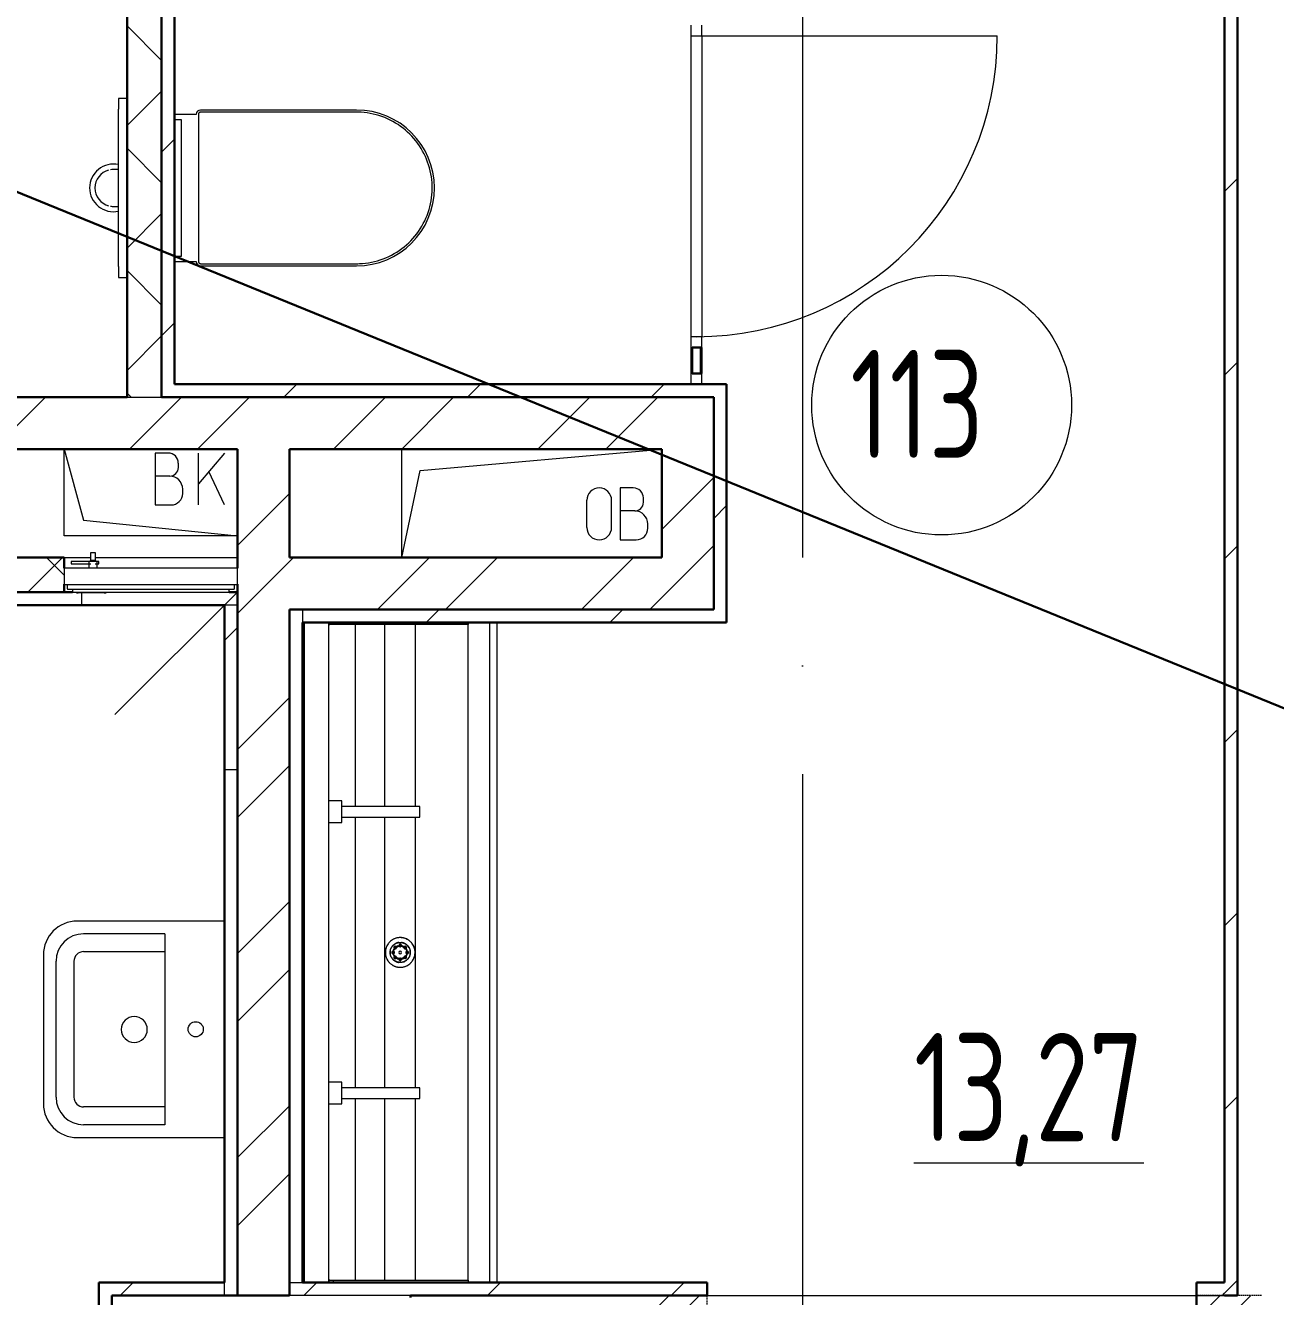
# Model space of a CAD drawing. Header units: millimetres. Extents: x -325553 to 627452, y -28539 to 738858.
# Drawn here: x -49253 to -46366, y 621359 to 624296 of the extents above; entities that cross this region are included whole.
import ezdxf

# ---------------------------------------------------------------- set-up
doc = ezdxf.new("R2010")
doc.units = ezdxf.units.MM
doc.linetypes.add('ADSK_Линия сетки', pattern=[25, 20, -2.5, 0, -2.5])
doc.linetypes.add('ADSK_Штриховая_ш2 п1_5', pattern=[4.5, 3, -1.5])
for name, color, linetype, lineweight in [('RC-Линии_связи-Адресные', 5, 'Continuous', 30), ('Витраж', 7, 'Continuous', 9), ('Двери', 252, 'Continuous', 9), ('Марки помещений', 252, 'Continuous', 20), ('Обобщенные модели', 252, 'Continuous', 18), ('Оборудование', 8, 'Continuous', 18), ('Оси', 252, 'Continuous', 9), ('Перекрытие', 252, 'Continuous', 18), ('Сантехника', 252, 'Continuous', 9), ('Стены внутренние', 7, 'Continuous', 18), ('Стены наружные', 7, 'Continuous', 18), ('Стены разрез', 7, 'Continuous', 30), ('Стены штриховка', 7, 'Continuous', 9)]:
    doc.layers.add(name, color=color, linetype=linetype, lineweight=lineweight)
doc.styles.add('GOST Common_3', font='', dxfattribs={"height": 3.5})
doc.styles.get('GOST Common_3').set_extended_font_data('GOST 2.304 type A')

# ---------------------------------------------------------------- blocks, each defined once
blk = doc.blocks.new('1 этаж')
at = {"layer": 'Двери', "lineweight": 18, "true_color": 0x636466}
h = blk.add_hatch(dxfattribs=at)
h.set_pattern_fill('FP_2', color=251, angle=180, style=0, pattern_type=2)
h.set_pattern_definition([(225, (-46185.8, -11543.73), (35.3553, -35.3553), [])])
h.paths.add_polyline_path([(-45595.8, -11738.7), (-45595.8, -11348.7), (-45745.8, -11348.7), (-45745.8, -11738.7)])
h.paths.add_polyline_path([(-47025.8, -11738.7), (-46875.8, -11738.7), (-46875.8, -11348.7), (-47025.8, -11348.7)])
at = {"color": 251, "lineweight": 18, "true_color": 0x636466}
for p, q in [((-48360.8, -9393.7), (-48316.2, -9557.9)), ((-48360.8, -9593.7), (-48360.8, -9393.7)), ((-47580.8, -9643.7), (-47580.8, -9393.7)), ((-47539, -9443.1), (-46980.8, -9393.7)), ((-48120.6, -9402.4), (-48150.6, -9402.4)), ((-48150.6, -9402.4), (-48150.6, -9522.4)), ((-48097.2, -9435.7), (-48097.2, -9425.7)), ((-47990.6, -9402.4), (-48050.6, -9473.9)), ((-48050.6, -9522.4), (-48050.6, -9402.4)), ((-48117.2, -9455.7), (-48150.6, -9455.7)), ((-47990.6, -9522.4), (-48026.5, -9445.3)), ((-47580.8, -9643.7), (-47539, -9443.1)), ((-47046.4, -9483), (-47076.4, -9483)), ((-47076.4, -9483), (-47076.4, -9603)), ((-48087.2, -9495.7), (-48087.2, -9485.7)), ((-47153.9, -9574.3), (-47153.9, -9511.7)), ((-47096.6, -9574.3), (-47096.6, -9511.7)), ((-47023.1, -9516.3), (-47023.1, -9506.3)), ((-48150.6, -9522.4), (-48113.9, -9522.4)), ((-47043.1, -9536.3), (-47076.4, -9536.3)), ((-48316.2, -9557.9), (-47960.8, -9593.7)), ((-47013.1, -9576.3), (-47013.1, -9566.3)), ((-47960.8, -9593.7), (-48360.8, -9593.7)), ((-47076.4, -9603), (-47039.7, -9603))]:
    blk.add_line(p, q, dxfattribs=at)
for centre, radius, start, end in [((-48120.6, -9425.7), 23.3, 0, 90), ((-48117.2, -9435.7), 20, 270, 0), ((-48117.2, -9485.7), 30, 0, 90), ((-47125.2, -9511.7), 28.7, 0, 180), ((-47046.4, -9506.3), 23.3, 0, 90), ((-48113.9, -9495.7), 26.7, 270, 0), ((-47043.1, -9516.3), 20, 270, 0), ((-47043.1, -9566.3), 30, 0, 90), ((-47125.2, -9574.3), 28.7, 180, 0), ((-47039.7, -9576.3), 26.7, 270, 0)]:
    blk.add_arc(centre, radius, start, end, dxfattribs=at)
at = {"layer": 'Витраж', "color": 251, "lineweight": 18, "true_color": 0x636466, "extrusion": (0, 0, -1)}
for p, q in [((-46913.3, -8413.7), (-46913.3, -8438.7)), ((-46888.3, -8438.7), (-46888.3, -8413.7)), ((-46913.3, -8438.7), (-46888.3, -8438.7)), ((-46888.3, -9133.7), (-46913.3, -9133.7)), ((-46913.3, -9133.7), (-46913.3, -9158.7)), ((-46913.3, -9158.7), (-46888.3, -9158.7)), ((-46888.3, -9158.7), (-46888.3, -9133.7))]:
    blk.add_line(p, q, dxfattribs=at)
at = {"layer": 'Витраж', "color": 251, "true_color": 0x636466}
for p, q in [((-46913.3, -8438.7), (-46913.3, -9133.7)), ((-46888.3, -8438.7), (-46888.3, -9133.7)), ((-46913.3, -9158.7), (-46913.3, -9218.7)), ((-46888.3, -9158.7), (-46888.3, -9218.7))]:
    blk.add_line(p, q, dxfattribs=at)
at = {"layer": 'Витраж', "color": 251, "lineweight": 18, "true_color": 0x636466}
for p, q in [((-46888.3, -9218.7), (-46913.3, -9218.7)), ((-46913.3, -9218.7), (-46913.3, -9243.7)), ((-46888.3, -9243.7), (-46888.3, -9218.7)), ((-46913.3, -9243.7), (-46888.3, -9243.7))]:
    blk.add_line(p, q, dxfattribs=at)
at = {"layer": 'Двери', "color": 251, "true_color": 0x636466}
blk.add_line((-46888.3, -8438.7), (-46205.8, -8438.7), dxfattribs=at)
at = {"layer": 'Двери', "color": 251, "linetype": 'ADSK_Штриховая_ш2 п1_5', "true_color": 0x636466}
for p, q in [((-46875.8, -11348.7), (-47025.8, -11348.7)), ((-46875.8, -11738.7), (-46875.8, -11348.7)), ((-45595.8, -11348.7), (-45745.8, -11348.7)), ((-45745.8, -11348.7), (-45745.8, -11738.7))]:
    blk.add_line(p, q, dxfattribs=at)
at = {"layer": 'Двери', "color": 251, "true_color": 0x636466}
blk.add_arc((-46900.8, -8438.7), 695, 270, 0, dxfattribs=at)
at = {"layer": 'Марки помещений', "color": 251, "true_color": 0x636466}
blk.add_circle((-46334.3, -9291.8), 300, dxfattribs=at)
at = {"layer": 'Обобщенные модели', "color": 251, "true_color": 0x636466}
for p, q in [((-47990.8, -10483.7), (-48330.8, -10483.7)), ((-48128.8, -10513.1), (-48316, -10513.1)), ((-48128.8, -10513.1), (-48128.8, -10954.3)), ((-48408.8, -10561.7), (-48408.8, -10733.8)), ((-48316, -10554.4), (-48128.8, -10554.4)), ((-48379.5, -10890.8), (-48379.5, -10576.7)), ((-48338.2, -10890.8), (-48338.2, -10576.7)), ((-48408.8, -10733.8), (-48408.8, -10905.8)), ((-48128.8, -10913), (-48316, -10913)), ((-48128.8, -10954.3), (-48316, -10954.3)), ((-48330.8, -10983.8), (-47990.8, -10983.8))]:
    blk.add_line(p, q, dxfattribs=at)
blk.add_circle((-48057.1, -10733.7), 17.5, dxfattribs=at)
for centre, radius, start, end in [((-48330.8, -10561.7), 78, 90, 180), ((-48316, -10576.7), 63.6, 90, 180), ((-48316, -10576.7), 22.3, 90, 180), ((-48199, -10734.1), 30, 90, 270), ((-48199, -10734.1), 30, 270, 90), ((-48316, -10890.8), 63.6, 180, 270), ((-48316, -10890.8), 22.3, 180, 270), ((-48330.8, -10905.8), 78, 180, 270)]:
    blk.add_arc(centre, radius, start, end, dxfattribs=at)
at = {"layer": 'Оборудование', "color": 251, "true_color": 0x636466}
for p, q in [((-48345, -9653.4), (-48345, -9658.4)), ((-48299.1, -9653.4), (-48345, -9653.4)), ((-48345, -9658.4), (-48299.1, -9658.4)), ((-48304, -9652.8), (-48304, -9668.7)), ((-48284.7, -9652.8), (-48304, -9652.8)), ((-48300.4, -9650.9), (-48302.4, -9652.8)), ((-48300.4, -9633.4), (-48300.4, -9650.9)), ((-48288.2, -9633.4), (-48300.4, -9633.4)), ((-48288.2, -9650.9), (-48300.4, -9650.9)), ((-48281.2, -9653.4), (-48289.5, -9653.4)), ((-48289.5, -9658.4), (-48281.2, -9658.4)), ((-48288.2, -9650.9), (-48288.2, -9633.4)), ((-48286.2, -9652.8), (-48288.2, -9650.9)), ((-48284.7, -9668.7), (-48284.7, -9652.8)), ((-48281.2, -9658.4), (-48281.2, -9653.4)), ((-48360.8, -9668.7), (-48360.8, -9705.1)), ((-47960.8, -9668.7), (-48360.8, -9668.7)), ((-47960.8, -9705.1), (-47960.8, -9668.7)), ((-48359.9, -9706), (-47961.7, -9706)), ((-48353.8, -9706), (-48353.8, -9715.8)), ((-48352.8, -9716.7), (-47968.8, -9716.7)), ((-48341.8, -9718.3), (-48341.8, -9723.7)), ((-47979.8, -9723.7), (-47979.8, -9718.3)), ((-47967.8, -9715.8), (-47967.8, -9706)), ((-48341.8, -9723.7), (-47979.8, -9723.7)), ((-48332.8, -9723.7), (-48332.8, -9725.7)), ((-48332.8, -9725.7), (-48328.8, -9725.7)), ((-48268.3, -9725.7), (-48328.8, -9725.7)), ((-48268.3, -9725.7), (-48264.3, -9725.7)), ((-48264.3, -9725.7), (-48264.3, -9723.7)), ((-47960.8, -9723.7), (-48243.6, -10006.6))]:
    blk.add_line(p, q, dxfattribs=at)
for points, knots in [([(-48360.8, -9705.1), (-48360.8, -9705.2), (-48360.8, -9705.4), (-48360.7, -9705.6), (-48360.6, -9705.7), (-48360.4, -9705.8), (-48360.3, -9705.9), (-48360.1, -9706), (-48360, -9706), (-48359.9, -9706)], [0, 0, 0, 0, 0.166667, 0.333333, 0.458333, 0.583333, 0.708333, 0.833333, 1, 1, 1, 1]), ([(-48353.8, -9715.8), (-48353.8, -9715.9), (-48353.8, -9716), (-48353.7, -9716.2), (-48353.6, -9716.4), (-48353.4, -9716.5), (-48353.3, -9716.6), (-48353.2, -9716.7), (-48353.1, -9716.7), (-48352.9, -9716.7), (-48352.8, -9716.7)], [0, 0, 0, 0, 0.166667, 0.333333, 0.458333, 0.583333, 0.666667, 0.75, 0.833333, 1, 1, 1, 1]), ([(-48343.3, -9716.7), (-48343.2, -9716.7), (-48343, -9716.8), (-48342.7, -9716.8), (-48342.6, -9716.9), (-48342.4, -9717), (-48342.2, -9717.2), (-48342.1, -9717.3), (-48342, -9717.5), (-48341.9, -9717.7), (-48341.8, -9717.9), (-48341.8, -9718.1), (-48341.8, -9718.3)], [0, 0, 0, 0, 0.166667, 0.25, 0.333333, 0.416667, 0.5, 0.583333, 0.666667, 0.75, 0.833333, 1, 1, 1, 1]), ([(-47979.8, -9718.3), (-47979.8, -9718.1), (-47979.8, -9717.9), (-47979.7, -9717.7), (-47979.6, -9717.5), (-47979.5, -9717.3), (-47979.4, -9717.2), (-47979.2, -9717), (-47979, -9716.9), (-47978.9, -9716.8), (-47978.6, -9716.8), (-47978.4, -9716.7), (-47978.3, -9716.7)], [-1, -1, -1, -1, -0.833333, -0.75, -0.666667, -0.583333, -0.5, -0.416667, -0.333333, -0.25, -0.166667, 0, 0, 0, 0]), ([(-47968.8, -9716.7), (-47968.7, -9716.7), (-47968.5, -9716.7), (-47968.4, -9716.7), (-47968.3, -9716.6), (-47968.2, -9716.5), (-47968, -9716.4), (-47967.9, -9716.2), (-47967.8, -9716), (-47967.8, -9715.9), (-47967.8, -9715.8)], [-1, -1, -1, -1, -0.833333, -0.75, -0.666667, -0.583333, -0.458333, -0.333333, -0.166667, 0, 0, 0, 0]), ([(-47961.7, -9706), (-47961.6, -9706), (-47961.5, -9706), (-47961.3, -9706), (-47961.2, -9705.9), (-47961, -9705.7), (-47960.9, -9705.6), (-47960.8, -9705.4), (-47960.8, -9705.2), (-47960.8, -9705.1)], [-1, -1, -1, -1, -0.833333, -0.75, -0.583333, -0.458333, -0.333333, -0.166667, 0, 0, 0, 0])]:
    blk.add_open_spline(points, degree=3, knots=knots, dxfattribs=at)
at = {"layer": 'Оси', "color": 251, "linetype": 'ADSK_Линия сетки', "ltscale": 100, "true_color": 0x636466}
blk.add_line((-46655.8, -2643.7), (-46655.8, -33769.9), dxfattribs=at)
at = {"layer": 'Перекрытие', "color": 251, "ltscale": 100, "true_color": 0x636466}
for p, q in [((-48360.8, -9593.7), (-48360.8, -9393.7)), ((-47580.8, -9643.7), (-47580.8, -9393.7)), ((-47960.8, -9593.7), (-48360.8, -9593.7))]:
    blk.add_line(p, q, dxfattribs=at)
at = {"layer": 'Сантехника', "color": 251, "lineweight": 9, "true_color": 0x636466}
for p, q in [((-48215.8, -8583.2), (-48235.8, -8583.2)), ((-48235.8, -8583.2), (-48235.8, -8608.2)), ((-48235.8, -8971.7), (-48235.8, -8608.2)), ((-48235.8, -8971.7), (-48235.8, -8996.7)), ((-48235.8, -8996.7), (-48215.8, -8996.7))]:
    blk.add_line(p, q, dxfattribs=at)
at = {"layer": 'Сантехника', "color": 251, "true_color": 0x636466}
for p, q in [((-48055.8, -8620), (-48105.8, -8620)), ((-48105.8, -8631.8), (-48090.8, -8631.8)), ((-48090.8, -8631.8), (-48090.8, -8948.2)), ((-48050.8, -8620), (-48050.8, -8960)), ((-47685.8, -8610), (-48045.8, -8610)), ((-47685.8, -8615), (-48045.8, -8615)), ((-48090.8, -8948.2), (-48105.8, -8948.2)), ((-48105.8, -8960), (-48055.8, -8960)), ((-48045.8, -8965), (-47685.8, -8965)), ((-48045.8, -8970), (-47685.8, -8970)), ((-47805.8, -11318.7), (-47805.8, -9793.7)), ((-47749.8, -9798.7), (-47749.8, -9793.7)), ((-47749.8, -9793.7), (-47749.8, -9798.7)), ((-47749.8, -11313.7), (-47749.8, -9798.7)), ((-47749.8, -9798.7), (-47747.4, -9798.7)), ((-47738.9, -9798.7), (-47747.4, -9798.7)), ((-47738.9, -9798.7), (-47738.9, -9793.7)), ((-47427.8, -9798.7), (-47738.9, -9798.7)), ((-47688.4, -10218.8), (-47688.4, -9798.7)), ((-47620.4, -10218.7), (-47620.4, -9798.7)), ((-47549.7, -10218.7), (-47549.7, -9798.7)), ((-47427.8, -9793.7), (-47427.8, -9798.7)), ((-47427.8, -11313.7), (-47427.8, -9798.7)), ((-47377.8, -11318.7), (-47377.8, -9793.7)), ((-47360.8, -11318.7), (-47360.8, -9793.7)), ((-47719.8, -10206.2), (-47749.8, -10206.2)), ((-47719.8, -10256.2), (-47719.8, -10206.2)), ((-47539.8, -10218.7), (-47719.8, -10218.7)), ((-47539.8, -10243.7), (-47539.8, -10218.7)), ((-47719.8, -10243.7), (-47539.8, -10243.7)), ((-47688.4, -10868.8), (-47688.4, -10243.7)), ((-47620.4, -10868.7), (-47620.4, -10243.7)), ((-47549.7, -10868.7), (-47549.7, -10243.7)), ((-47749.8, -10256.2), (-47719.8, -10256.2)), ((-47719.8, -10856.2), (-47749.8, -10856.2)), ((-47719.8, -10906.2), (-47719.8, -10856.2)), ((-47539.8, -10868.7), (-47719.8, -10868.7)), ((-47719.8, -10893.7), (-47539.8, -10893.7)), ((-47688.4, -11313.7), (-47688.4, -10893.7)), ((-47620.4, -11313.7), (-47620.4, -10893.7)), ((-47549.7, -11313.7), (-47549.7, -10893.7)), ((-47539.8, -10893.7), (-47539.8, -10868.7)), ((-47749.8, -10906.2), (-47719.8, -10906.2)), ((-47749.8, -11318.7), (-47749.8, -11313.7)), ((-47747.4, -11313.7), (-47749.8, -11313.7)), ((-47749.8, -11313.7), (-47749.8, -11318.7)), ((-47747.4, -11313.7), (-47738.9, -11313.7)), ((-47738.9, -11313.7), (-47427.8, -11313.7)), ((-47738.9, -11318.7), (-47738.9, -11313.7)), ((-47427.8, -11313.7), (-47427.8, -11318.7))]:
    blk.add_line(p, q, dxfattribs=at)
at = {"layer": 'Сантехника', "color": 251, "true_color": 0x636466, "flags": 128}
for points in [[(-48045.8, -8615), (-48046, -8615), (-48046.2, -8615), (-48046.4, -8615), (-48046.6, -8615), (-48046.8, -8615.1), (-48047, -8615.1), (-48047.2, -8615.2), (-48047.4, -8615.2), (-48047.6, -8615.3), (-48047.7, -8615.4), (-48047.9, -8615.5), (-48048.1, -8615.5), (-48048.3, -8615.6), (-48048.5, -8615.7), (-48048.6, -8615.9), (-48048.8, -8616), (-48048.9, -8616.1), (-48049.1, -8616.2), (-48049.2, -8616.4), (-48049.4, -8616.5), (-48049.5, -8616.6), (-48049.7, -8616.8), (-48049.8, -8617), (-48049.9, -8617.1), (-48050, -8617.3), (-48050.1, -8617.4), (-48050.2, -8617.6), (-48050.3, -8617.8), (-48050.4, -8618), (-48050.5, -8618.2), (-48050.5, -8618.4), (-48050.6, -8618.5), (-48050.6, -8618.7), (-48050.7, -8618.9), (-48050.7, -8619.1), (-48050.8, -8619.3), (-48050.8, -8619.5), (-48050.8, -8619.7), (-48050.8, -8619.9), (-48050.8, -8620)], [(-47685.8, -8965), (-47678.8, -8964.8), (-47671.8, -8964.4), (-47664.9, -8963.7), (-47657.9, -8962.7), (-47651, -8961.5), (-47644.2, -8960), (-47637.4, -8958.2), (-47630.8, -8956.1), (-47624.2, -8953.8), (-47617.7, -8951.2), (-47611.3, -8948.3), (-47605, -8945.2), (-47598.8, -8941.8), (-47592.8, -8938.3), (-47587, -8934.4), (-47581.3, -8930.3), (-47575.8, -8926.1), (-47570.4, -8921.5), (-47565.2, -8916.8), (-47560.3, -8911.9), (-47555.5, -8906.8), (-47550.9, -8901.5), (-47546.6, -8896), (-47542.4, -8890.3), (-47538.5, -8884.5), (-47534.9, -8878.6), (-47531.5, -8872.5), (-47528.3, -8866.2), (-47525.4, -8859.9), (-47522.7, -8853.4), (-47520.3, -8846.8), (-47518.1, -8840.2), (-47516.3, -8833.4), (-47514.7, -8826.6), (-47513.3, -8819.7), (-47512.3, -8812.8), (-47511.5, -8805.8), (-47511, -8798.9), (-47510.8, -8791.9), (-47510.9, -8784.9), (-47511.2, -8777.9), (-47511.8, -8770.9), (-47512.7, -8764), (-47513.9, -8757.1), (-47515.4, -8750.2), (-47517.1, -8743.4), (-47519.1, -8736.7), (-47521.4, -8730.1), (-47523.9, -8723.6), (-47526.7, -8717.2), (-47529.7, -8710.9), (-47533, -8704.7), (-47536.5, -8698.6), (-47540.3, -8692.7), (-47544.3, -8687), (-47548.5, -8681.4), (-47553, -8676), (-47557.7, -8670.8), (-47562.5, -8665.8), (-47567.6, -8660.9), (-47572.9, -8656.3), (-47578.3, -8651.9), (-47583.9, -8647.7), (-47589.7, -8643.8), (-47595.6, -8640), (-47601.7, -8636.5), (-47607.9, -8633.3), (-47614.2, -8630.3), (-47620.6, -8627.6), (-47627.2, -8625.1), (-47633.8, -8622.9), (-47640.5, -8620.9), (-47647.3, -8619.3), (-47654.2, -8617.9), (-47661.1, -8616.7), (-47668.1, -8615.9), (-47675, -8615.3), (-47682, -8615), (-47685.8, -8615)], [(-48050.8, -8960), (-48050.8, -8960.2), (-48050.8, -8960.4), (-48050.8, -8960.6), (-48050.7, -8960.8), (-48050.7, -8961), (-48050.7, -8961.2), (-48050.6, -8961.4), (-48050.5, -8961.6), (-48050.5, -8961.7), (-48050.4, -8961.9), (-48050.3, -8962.1), (-48050.2, -8962.3), (-48050.1, -8962.5), (-48050, -8962.6), (-48049.9, -8962.8), (-48049.8, -8963), (-48049.7, -8963.1), (-48049.6, -8963.3), (-48049.4, -8963.4), (-48049.3, -8963.6), (-48049.1, -8963.7), (-48049, -8963.8), (-48048.8, -8964), (-48048.7, -8964.1), (-48048.5, -8964.2), (-48048.3, -8964.3), (-48048.2, -8964.4), (-48048, -8964.5), (-48047.8, -8964.6), (-48047.6, -8964.6), (-48047.4, -8964.7), (-48047.2, -8964.8), (-48047, -8964.8), (-48046.8, -8964.9), (-48046.7, -8964.9), (-48046.5, -8964.9), (-48046.3, -8965), (-48046.1, -8965), (-48045.9, -8965), (-48045.8, -8965)], [(-47550.5, -10556.2), (-47550.5, -10554.9), (-47550.6, -10553.5), (-47550.7, -10552.1), (-47550.9, -10550.8), (-47551.2, -10549.4), (-47551.5, -10548.1), (-47551.8, -10546.8), (-47552.2, -10545.4), (-47552.7, -10544.1), (-47553.2, -10542.9), (-47553.8, -10541.6), (-47554.4, -10540.4), (-47555, -10539.2), (-47555.7, -10538), (-47556.5, -10536.9), (-47557.3, -10535.7), (-47558.1, -10534.7), (-47559, -10533.6), (-47559.9, -10532.6), (-47560.9, -10531.6), (-47561.9, -10530.7), (-47562.9, -10529.8), (-47564, -10528.9), (-47565.1, -10528.1), (-47566.3, -10527.4), (-47567.4, -10526.7), (-47568.6, -10526), (-47569.9, -10525.4), (-47571.1, -10524.8), (-47572.4, -10524.3), (-47573.7, -10523.8), (-47575, -10523.4), (-47576.3, -10523), (-47577.6, -10522.7), (-47579, -10522.4), (-47580.3, -10522.2), (-47581.7, -10522.1), (-47583.1, -10522), (-47584.4, -10521.9), (-47585.8, -10521.9), (-47587.2, -10522), (-47588.5, -10522.1), (-47589.9, -10522.3), (-47591.3, -10522.5), (-47592.6, -10522.8), (-47593.9, -10523.2), (-47595.2, -10523.6), (-47596.5, -10524), (-47597.8, -10524.5), (-47599.1, -10525), (-47600.3, -10525.6), (-47601.5, -10526.3), (-47602.7, -10527), (-47603.9, -10527.7), (-47605, -10528.5), (-47606.1, -10529.3), (-47607.1, -10530.2), (-47608.2, -10531.1), (-47609.1, -10532.1), (-47610.1, -10533.1), (-47611, -10534.1), (-47611.9, -10535.2), (-47612.7, -10536.3), (-47613.5, -10537.4), (-47614.2, -10538.5), (-47614.9, -10539.7), (-47615.5, -10541), (-47616.1, -10542.2), (-47616.6, -10543.5), (-47617.1, -10544.7), (-47617.6, -10546), (-47617.9, -10547.4), (-47618.3, -10548.7), (-47618.5, -10550), (-47618.8, -10551.4), (-47618.9, -10552.8), (-47619, -10554.1), (-47619.1, -10555.5), (-47619.1, -10556.2)], [(-47608.1, -10556.2), (-47608.1, -10555.3), (-47608, -10554.4), (-47607.9, -10553.4), (-47607.8, -10552.5), (-47607.6, -10551.6), (-47607.4, -10550.7), (-47607.2, -10549.8), (-47606.9, -10548.9), (-47606.6, -10548), (-47606.3, -10547.2), (-47605.9, -10546.3), (-47605.5, -10545.5), (-47605, -10544.7), (-47604.5, -10543.9), (-47604, -10543.1), (-47603.5, -10542.3), (-47602.9, -10541.6), (-47602.3, -10540.9), (-47601.7, -10540.2), (-47601, -10539.5), (-47600.4, -10538.9), (-47599.6, -10538.3), (-47598.9, -10537.7), (-47598.2, -10537.1), (-47597.4, -10536.6), (-47596.6, -10536.1), (-47595.8, -10535.7), (-47595, -10535.3), (-47594.1, -10534.9), (-47593.2, -10534.5), (-47592.4, -10534.2), (-47591.5, -10533.9), (-47590.6, -10533.7), (-47589.7, -10533.4), (-47588.8, -10533.3), (-47587.8, -10533.1), (-47586.9, -10533), (-47586, -10533), (-47585.1, -10532.9), (-47584.1, -10532.9), (-47583.2, -10533), (-47582.3, -10533.1), (-47581.3, -10533.2), (-47580.4, -10533.3), (-47579.5, -10533.5), (-47578.6, -10533.8), (-47577.7, -10534), (-47576.8, -10534.3), (-47576, -10534.7), (-47575.1, -10535), (-47574.3, -10535.4), (-47573.4, -10535.9), (-47572.6, -10536.4), (-47571.9, -10536.9), (-47571.1, -10537.4), (-47570.3, -10538), (-47569.6, -10538.5), (-47568.9, -10539.2), (-47568.3, -10539.8), (-47567.6, -10540.5), (-47567, -10541.2), (-47566.4, -10541.9), (-47565.9, -10542.7), (-47565.3, -10543.4), (-47564.8, -10544.2), (-47564.4, -10545), (-47563.9, -10545.9), (-47563.5, -10546.7), (-47563.2, -10547.6), (-47562.8, -10548.4), (-47562.6, -10549.3), (-47562.3, -10550.2), (-47562.1, -10551.1), (-47561.9, -10552), (-47561.7, -10552.9), (-47561.6, -10553.9), (-47561.5, -10554.8), (-47561.5, -10555.7), (-47561.5, -10556.2)], [(-47605.2, -10545.6), (-47604.8, -10544.8), (-47604.3, -10544), (-47603.8, -10543.2), (-47603.3, -10542.5), (-47602.7, -10541.7), (-47602.1, -10541), (-47601.5, -10540.4), (-47600.9, -10539.7), (-47600.2, -10539.1), (-47599.5, -10538.5), (-47598.8, -10537.9)], [(-47601.3, -10539.8), (-47602, -10540.5), (-47602.6, -10541.2), (-47603.2, -10541.9), (-47603.7, -10542.7), (-47604.3, -10543.4), (-47604.8, -10544.2), (-47605.2, -10545)], [(-47601, -10556.2), (-47601, -10555.6), (-47600.9, -10554.9), (-47600.9, -10554.3), (-47600.8, -10553.7), (-47600.7, -10553), (-47600.5, -10552.4), (-47600.4, -10551.8), (-47600.2, -10551.1), (-47600, -10550.5), (-47599.7, -10549.9), (-47599.5, -10549.3), (-47599.2, -10548.8), (-47598.9, -10548.2), (-47598.5, -10547.6), (-47598.2, -10547.1), (-47597.8, -10546.6), (-47597.4, -10546), (-47597, -10545.5), (-47596.5, -10545.1), (-47596.1, -10544.6), (-47595.6, -10544.2), (-47595.1, -10543.7), (-47594.6, -10543.3), (-47594.1, -10543), (-47593.6, -10542.6)], [(-47598, -10537.4), (-47597.2, -10536.8), (-47596.5, -10536.4), (-47595.7, -10535.9), (-47594.8, -10535.5), (-47594, -10535.1), (-47593.1, -10534.8), (-47592.3, -10534.4), (-47591.4, -10534.2), (-47590.5, -10533.9), (-47589.6, -10533.7), (-47588.7, -10533.5), (-47587.8, -10533.4), (-47586.9, -10533.3), (-47586, -10533.2), (-47585.1, -10533.2), (-47584.1, -10533.2), (-47583.2, -10533.2), (-47582.3, -10533.3), (-47581.4, -10533.4), (-47580.5, -10533.6), (-47579.6, -10533.8), (-47578.7, -10534), (-47577.8, -10534.3), (-47576.9, -10534.6), (-47576.1, -10534.9), (-47575.2, -10535.3), (-47574.4, -10535.7), (-47573.6, -10536.1), (-47572.8, -10536.6), (-47572, -10537.1), (-47571.2, -10537.6), (-47570.5, -10538.2), (-47569.8, -10538.7), (-47569.1, -10539.4), (-47568.4, -10540), (-47567.8, -10540.7), (-47567.2, -10541.4), (-47566.6, -10542.1), (-47566.1, -10542.8), (-47565.6, -10543.6), (-47565.1, -10544.4), (-47564.6, -10545.2)], [(-47588.3, -10533.2), (-47589.2, -10533.3), (-47590.1, -10533.5), (-47591, -10533.8), (-47591.9, -10534), (-47592.8, -10534.3), (-47593.6, -10534.7), (-47594.5, -10535), (-47595.3, -10535.4)], [(-47588.2, -10540.4), (-47587.6, -10540.3), (-47586.9, -10540.2), (-47586.3, -10540.1), (-47585.6, -10540.1), (-47585, -10540), (-47584.3, -10540), (-47583.7, -10540.1), (-47583, -10540.1), (-47582.4, -10540.2), (-47581.8, -10540.3)], [(-47573.8, -10535.7), (-47574.7, -10535.3), (-47575.5, -10534.9), (-47576.4, -10534.5), (-47577.2, -10534.2), (-47578.1, -10533.9), (-47579, -10533.7), (-47579.9, -10533.4), (-47580.8, -10533.3), (-47581.8, -10533.1)], [(-47564.6, -10544.7), (-47565.1, -10543.9), (-47565.6, -10543.1), (-47566.1, -10542.3), (-47566.7, -10541.6), (-47567.3, -10540.9), (-47567.9, -10540.2), (-47568.6, -10539.5)], [(-47619.1, -10556.2), (-47619.1, -10557.6), (-47619, -10559), (-47618.9, -10560.3), (-47618.7, -10561.7), (-47618.4, -10563), (-47618.1, -10564.4), (-47617.8, -10565.7), (-47617.4, -10567), (-47616.9, -10568.3), (-47616.4, -10569.6), (-47615.8, -10570.8), (-47615.2, -10572.1), (-47614.6, -10573.3), (-47613.9, -10574.5), (-47613.1, -10575.6), (-47612.3, -10576.7), (-47611.5, -10577.8), (-47610.6, -10578.8), (-47609.7, -10579.9), (-47608.7, -10580.8), (-47607.7, -10581.8), (-47606.7, -10582.7), (-47605.6, -10583.5), (-47604.5, -10584.3), (-47603.3, -10585.1), (-47602.2, -10585.8), (-47601, -10586.5), (-47599.7, -10587.1), (-47598.5, -10587.7), (-47597.2, -10588.2), (-47595.9, -10588.7), (-47594.6, -10589.1), (-47593.3, -10589.5), (-47592, -10589.8), (-47590.6, -10590), (-47589.3, -10590.2), (-47587.9, -10590.4), (-47586.5, -10590.5), (-47585.2, -10590.5), (-47583.8, -10590.5), (-47582.4, -10590.4), (-47581.1, -10590.3), (-47579.7, -10590.1), (-47578.4, -10589.9), (-47577, -10589.6), (-47575.7, -10589.3), (-47574.4, -10588.9), (-47573.1, -10588.5), (-47571.8, -10588), (-47570.5, -10587.4), (-47569.3, -10586.8), (-47568.1, -10586.2), (-47566.9, -10585.5), (-47565.7, -10584.7), (-47564.6, -10584), (-47563.5, -10583.1), (-47562.5, -10582.3), (-47561.4, -10581.3), (-47560.5, -10580.4), (-47559.5, -10579.4), (-47558.6, -10578.4), (-47557.7, -10577.3), (-47556.9, -10576.2), (-47556.1, -10575.1), (-47555.4, -10573.9), (-47554.7, -10572.7), (-47554.1, -10571.5), (-47553.5, -10570.3), (-47553, -10569), (-47552.5, -10567.7), (-47552, -10566.4), (-47551.7, -10565.1), (-47551.3, -10563.8), (-47551.1, -10562.4), (-47550.8, -10561.1), (-47550.7, -10559.7), (-47550.6, -10558.3), (-47550.5, -10557), (-47550.5, -10556.2)], [(-47607.7, -10552), (-47607.9, -10552.9), (-47608, -10553.9), (-47608.1, -10554.8), (-47608.1, -10555.7), (-47608.1, -10556.2)], [(-47608.1, -10556.2), (-47608.1, -10557.2), (-47608, -10558.1), (-47607.9, -10559), (-47607.8, -10559.9)], [(-47561.5, -10556.2), (-47561.5, -10557.2), (-47561.6, -10558.1), (-47561.7, -10559), (-47561.8, -10559.9), (-47562, -10560.9), (-47562.2, -10561.8), (-47562.4, -10562.7), (-47562.7, -10563.6), (-47563, -10564.4), (-47563.3, -10565.3), (-47563.7, -10566.2), (-47564.1, -10567), (-47564.6, -10567.8), (-47565.1, -10568.6), (-47565.6, -10569.4), (-47566.1, -10570.1), (-47566.7, -10570.9), (-47567.3, -10571.6), (-47567.9, -10572.3), (-47568.6, -10572.9), (-47569.2, -10573.6), (-47570, -10574.2), (-47570.7, -10574.8), (-47571.4, -10575.3), (-47572.2, -10575.8), (-47573, -10576.3), (-47573.8, -10576.8), (-47574.7, -10577.2), (-47575.5, -10577.6), (-47576.4, -10577.9), (-47577.2, -10578.3), (-47578.1, -10578.6), (-47579, -10578.8), (-47579.9, -10579), (-47580.8, -10579.2), (-47581.8, -10579.3), (-47582.7, -10579.4), (-47583.6, -10579.5), (-47584.5, -10579.5), (-47585.5, -10579.5), (-47586.4, -10579.5), (-47587.3, -10579.4), (-47588.3, -10579.3), (-47589.2, -10579.1), (-47590.1, -10578.9), (-47591, -10578.7), (-47591.9, -10578.4), (-47592.8, -10578.1), (-47593.6, -10577.8), (-47594.5, -10577.4), (-47595.3, -10577), (-47596.2, -10576.6), (-47597, -10576.1), (-47597.7, -10575.6), (-47598.5, -10575.1), (-47599.3, -10574.5), (-47600, -10573.9), (-47600.7, -10573.3), (-47601.3, -10572.6), (-47602, -10572), (-47602.6, -10571.3), (-47603.2, -10570.5), (-47603.7, -10569.8), (-47604.3, -10569), (-47604.8, -10568.2), (-47605.2, -10567.4), (-47605.7, -10566.6), (-47606.1, -10565.8), (-47606.4, -10564.9), (-47606.8, -10564), (-47607, -10563.2), (-47607.3, -10562.3), (-47607.5, -10561.4), (-47607.7, -10560.4), (-47607.9, -10559.5), (-47608, -10558.6), (-47608.1, -10557.7), (-47608.1, -10556.7), (-47608.1, -10556.2)], [(-47607.8, -10556.2), (-47607.8, -10555.3), (-47607.8, -10554.4), (-47607.7, -10553.5), (-47607.5, -10552.6), (-47607.4, -10551.7), (-47607.2, -10550.8)], [(-47607.3, -10561.3), (-47607.5, -10560.4), (-47607.6, -10559.5), (-47607.7, -10558.6), (-47607.8, -10557.6), (-47607.8, -10556.7), (-47607.8, -10556.2)], [(-47580.9, -10578.9), (-47581.8, -10579.1), (-47582.7, -10579.2), (-47583.6, -10579.2), (-47584.6, -10579.3), (-47585.5, -10579.3), (-47586.4, -10579.2), (-47587.3, -10579.1), (-47588.2, -10579), (-47589.1, -10578.9), (-47590, -10578.7), (-47590.9, -10578.4), (-47591.8, -10578.2), (-47592.7, -10577.9), (-47593.5, -10577.5), (-47594.4, -10577.2), (-47595.2, -10576.8), (-47596, -10576.3), (-47596.8, -10575.9), (-47597.6, -10575.4), (-47598.4, -10574.9), (-47599.1, -10574.3), (-47599.8, -10573.7), (-47600.5, -10573.1), (-47601.2, -10572.5), (-47601.8, -10571.8), (-47602.4, -10571.1), (-47603, -10570.4), (-47603.5, -10569.6), (-47604.1, -10568.9), (-47604.5, -10568.1), (-47605, -10567.3)], [(-47605, -10567.8), (-47604.5, -10568.6), (-47604, -10569.4), (-47603.5, -10570.1), (-47602.9, -10570.9), (-47602.3, -10571.6), (-47601.7, -10572.3), (-47601, -10572.9)], [(-47593.8, -10569.7), (-47594.3, -10569.3), (-47594.9, -10568.9), (-47595.4, -10568.5), (-47595.8, -10568.1), (-47596.3, -10567.6), (-47596.7, -10567.2), (-47597.2, -10566.7), (-47597.6, -10566.2), (-47598, -10565.7), (-47598.3, -10565.1), (-47598.7, -10564.6), (-47599, -10564), (-47599.3, -10563.4), (-47599.6, -10562.9), (-47599.8, -10562.3), (-47600.1, -10561.7), (-47600.3, -10561), (-47600.5, -10560.4), (-47600.6, -10559.8), (-47600.7, -10559.2), (-47600.8, -10558.5), (-47600.9, -10557.9), (-47601, -10557.2), (-47601, -10556.6), (-47601, -10556.2)], [(-47581.4, -10572.1), (-47582, -10572.2), (-47582.7, -10572.3), (-47583.3, -10572.4), (-47584, -10572.4), (-47584.6, -10572.4), (-47585.3, -10572.4), (-47585.9, -10572.4), (-47586.6, -10572.3), (-47587.2, -10572.3), (-47587.8, -10572.1)], [(-47568.6, -10556.2), (-47568.6, -10556.9), (-47568.7, -10557.5), (-47568.7, -10558.2), (-47568.8, -10558.8), (-47568.9, -10559.4), (-47569.1, -10560.1), (-47569.2, -10560.7), (-47569.4, -10561.3), (-47569.6, -10561.9), (-47569.9, -10562.5), (-47570.1, -10563.1), (-47570.4, -10563.7), (-47570.7, -10564.3), (-47571.1, -10564.8), (-47571.4, -10565.4), (-47571.8, -10565.9), (-47572.2, -10566.4), (-47572.6, -10566.9), (-47573.1, -10567.4), (-47573.5, -10567.9), (-47574, -10568.3), (-47574.5, -10568.7), (-47575, -10569.1), (-47575.5, -10569.5), (-47576, -10569.9)], [(-47575.8, -10542.8), (-47575.3, -10543.1), (-47574.8, -10543.5), (-47574.3, -10543.9), (-47573.8, -10544.4), (-47573.3, -10544.8), (-47572.9, -10545.3), (-47572.4, -10545.8), (-47572, -10546.3), (-47571.6, -10546.8), (-47571.3, -10547.3), (-47570.9, -10547.9), (-47570.6, -10548.4), (-47570.3, -10549), (-47570, -10549.6), (-47569.8, -10550.2), (-47569.5, -10550.8), (-47569.3, -10551.4), (-47569.2, -10552), (-47569, -10552.7), (-47568.9, -10553.3), (-47568.8, -10553.9), (-47568.7, -10554.6), (-47568.6, -10555.2), (-47568.6, -10555.9), (-47568.6, -10556.2)], [(-47564.4, -10566.9), (-47564.8, -10567.7), (-47565.3, -10568.5), (-47565.8, -10569.2), (-47566.3, -10570), (-47566.9, -10570.7), (-47567.5, -10571.4), (-47568.1, -10572.1), (-47568.8, -10572.8), (-47569.4, -10573.4), (-47570.1, -10574), (-47570.8, -10574.6)], [(-47568.3, -10572.6), (-47567.6, -10572), (-47567, -10571.3), (-47566.4, -10570.5), (-47565.9, -10569.8), (-47565.3, -10569), (-47564.8, -10568.2), (-47564.4, -10567.4)], [(-47561.8, -10556.2), (-47561.8, -10557.2), (-47561.8, -10558.1), (-47561.9, -10559), (-47562.1, -10559.9), (-47562.2, -10560.8), (-47562.4, -10561.7)], [(-47562.3, -10551.2), (-47562.1, -10552.1), (-47562, -10553), (-47561.9, -10553.9), (-47561.8, -10554.8), (-47561.8, -10555.7), (-47561.8, -10556.2)], [(-47561.9, -10560.4), (-47561.7, -10559.5), (-47561.6, -10558.6), (-47561.5, -10557.7), (-47561.5, -10556.7), (-47561.5, -10556.2)], [(-47561.5, -10556.2), (-47561.5, -10555.3), (-47561.6, -10554.4), (-47561.7, -10553.4), (-47561.8, -10552.5)], [(-47595.2, -10577.1), (-47595, -10577.2), (-47594.1, -10577.6), (-47593.2, -10577.9), (-47592.4, -10578.3), (-47591.5, -10578.6), (-47590.6, -10578.8), (-47589.7, -10579), (-47588.8, -10579.2), (-47587.8, -10579.3)], [(-47571.6, -10575.1), (-47572.4, -10575.6), (-47573.1, -10576.1), (-47573.9, -10576.5), (-47574.8, -10577), (-47575.6, -10577.4), (-47576.5, -10577.7), (-47577.3, -10578)], [(-47576.8, -10578.1), (-47576, -10577.8), (-47575.1, -10577.4), (-47574.3, -10577)]]:
    blk.add_lwpolyline(points, dxfattribs=at)
at = {"layer": 'Сантехника', "color": 251, "lineweight": 9, "true_color": 0x636466, "flags": 128}
for points in [[(-48236.9, -8747.3), (-48238.1, -8747.3), (-48239.1, -8747.3), (-48240.1, -8747.3), (-48241.1, -8747.3), (-48241.9, -8747.3), (-48242.8, -8747.3), (-48243.5, -8747.3), (-48244.2, -8747.3), (-48244.8, -8747.3), (-48245.4, -8747.3), (-48245.8, -8747.3), (-48246.3, -8747.3), (-48246.6, -8747.3), (-48246.9, -8747.3), (-48247.1, -8747.3), (-48247.2, -8747.3), (-48247.2, -8747.3), (-48247.2, -8747.3)], [(-48247.2, -8832.7), (-48247.2, -8832.7), (-48247.1, -8832.7), (-48246.9, -8832.7), (-48246.7, -8832.7), (-48246.4, -8832.7), (-48246, -8832.7), (-48245.5, -8832.7), (-48245, -8832.7), (-48244.4, -8832.7), (-48243.7, -8832.7), (-48243, -8832.7), (-48242.2, -8832.7), (-48241.3, -8832.7), (-48240.4, -8832.7), (-48239.4, -8832.7), (-48238.3, -8832.7), (-48237.2, -8832.7), (-48236.1, -8832.7)]]:
    blk.add_lwpolyline(points, dxfattribs=at)
at = {"layer": 'Сантехника', "color": 251, "true_color": 0x636466}
for centre, radius, start, end in [((-48045.8, -8620), 10, 90, 180), ((-48045.8, -8620), 5, 150, 180), ((-48045.8, -8620), 5, 150, 180), ((-48045.8, -8620), 5, 150, 180), ((-48045.8, -8620), 5, 90, 120), ((-48045.8, -8620), 5, 90, 120), ((-48045.8, -8620), 5, 105, 120), ((-47685.8, -8790), 180, 270, 90), ((-47685.8, -8790), 175, 89.0922, 90), ((-47685.8, -8790), 175, 89.0922, 90), ((-48045.8, -8960), 10, 180, 270), ((-48045.8, -8960), 5, 180, 210), ((-48045.8, -8960), 5, 180, 210), ((-48045.8, -8960), 5, 180, 210), ((-48045.8, -8960), 5, 240, 270), ((-48045.8, -8960), 5, 240, 270), ((-48045.8, -8960), 5, 240, 255), ((-47685.8, -8790), 175, 270, 270.9078), ((-47685.8, -8790), 175, 270, 270.9078), ((-47584.8, -10556.2), 34.3, 145.0376, 161.2102), ((-47584.8, -10556.2), 34.3, 133.5244, 136.5478), ((-47584.8, -10556.2), 34.3, 112.2071, 130.7179), ((-47584.8, -10556.2), 23, 144, 154.1058), ((-47584.8, -10556.2), 15.9, 0, 180), ((-47596.3, -10544.8), 3, 45, 225), ((-47596.3, -10544.8), 3, 135, 195), ((-47596.3, -10544.8), 3, 225, 45), ((-47596.3, -10544.8), 3, 90, 120), ((-47584.8, -10556.2), 16.2, 110.5449, 130.4644), ((-47584.8, -10556.2), 13.9, 45, 135), ((-47584.8, -10556.2), 13.9, 45, 135), ((-47596.3, -10544.8), 3, 330, 45), ((-47584.8, -10556.2), 14.1, 102.5449, 112.5), ((-47584.8, -10556.2), 16.2, 45, 101.028), ((-47584.8, -10540), 3, 75.0441, 180), ((-47584.8, -10540), 3, 75.0441, 180), ((-47584.8, -10540), 3, 180, 255), ((-47584.8, -10540), 3, 180, 284.9559), ((-47584.8, -10556.2), 14.1, 91.2949, 101.25), ((-47584.8, -10556.2), 34.3, 81.2405, 94.5295), ((-47584.8, -10556.2), 14.1, 86.8193, 100.001), ((-47584.8, -10556.2), 18.1, 83.5568, 96.4432), ((-47584.8, -10556.2), 14.1, 80.0449, 90), ((-47584.8, -10540), 3, 0, 75), ((-47584.8, -10540), 3, 0, 75), ((-47584.8, -10540), 3, 285, 0), ((-47584.8, -10540), 3, 285, 0), ((-47584.8, -10556.2), 14.1, 68.7949, 78.75), ((-47584.8, -10556.2), 34.3, 75.5624, 79.0767), ((-47573.3, -10544.8), 3, 135, 210), ((-47573.3, -10544.8), 3, 135, 315), ((-47573.3, -10544.8), 3, 315, 135), ((-47584.8, -10556.2), 34.3, 56.7153, 72.8932), ((-47573.3, -10544.8), 3, 60, 90), ((-47573.3, -10544.8), 3, 345, 45), ((-47584.8, -10556.2), 23, 25.3123, 36), ((-47584.8, -10556.2), 34.3, 45.5559, 46.7381), ((-47584.8, -10556.2), 34.3, 20.4173, 38.2302), ((-47584.8, -10556.2), 34.3, 170.6068, 180), ((-47584.8, -10556.2), 34.3, 180, 184.4583), ((-47584.8, -10556.2), 34.3, 186.4389, 189.3932), ((-47584.8, -10556.2), 34.3, 164.3157, 167.198), ((-47584.8, -10556.2), 34.3, 200.4173, 218.2302), ((-47584.8, -10556.2), 23, 205.3123, 216), ((-47601, -10556.2), 3, 90, 180), ((-47601, -10556.2), 3, 150, 180), ((-47601, -10556.2), 3, 180, 210), ((-47601, -10556.2), 3, 180, 270), ((-47601, -10556.2), 3, 90, 105), ((-47601, -10556.2), 3, 255, 270), ((-47584.8, -10556.2), 16.2, 158.4339, 180), ((-47601, -10556.2), 3, 30, 90), ((-47601, -10556.2), 3, 0, 90), ((-47601, -10556.2), 3, 270, 0), ((-47601, -10556.2), 3, 270, 330), ((-47584.8, -10556.2), 15.9, 180, 0), ((-47584.8, -10556.2), 16.2, 135, 155.2568), ((-47596.3, -10567.7), 3, 135, 315), ((-47596.3, -10567.7), 3, 165, 225), ((-47584.8, -10556.2), 18.1, 136.4294, 141.4432), ((-47596.3, -10544.8), 3, 210, 225), ((-47584.8, -10556.2), 14.1, 173.2684, 180), ((-47584.8, -10556.2), 14.1, 180, 186.7316), ((-47596.3, -10567.7), 3, 135, 150), ((-47596.3, -10544.8), 3, 225, 285), ((-47596.3, -10567.7), 3, 75, 135), ((-47596.3, -10567.7), 3, 315, 135), ((-47596.3, -10567.7), 3, 240, 270), ((-47584.8, -10556.2), 16.2, 219.3943, 225), ((-47584.8, -10556.2), 14.1, 219.9619, 225), ((-47584.8, -10556.2), 14.1, 127.2178, 138.2234), ((-47584.8, -10556.2), 14.1, 221.7766, 232.7822), ((-47584.8, -10556.2), 16.2, 229.5356, 281.028), ((-47584.8, -10556.2), 14.1, 125.0449, 135), ((-47584.8, -10556.2), 13.9, 225, 315), ((-47584.8, -10556.2), 13.9, 225, 315), ((-47584.8, -10556.2), 14.1, 226.2949, 236.25), ((-47596.3, -10567.7), 3, 315, 30), ((-47584.8, -10556.2), 14.1, 113.7949, 123.75), ((-47584.8, -10556.2), 14.1, 237.5449, 247.5), ((-47584.8, -10556.2), 14.1, 248.7949, 258.75), ((-47584.8, -10556.2), 3, 0, 180), ((-47584.8, -10556.2), 3, 180, 0), ((-47584.8, -10572.4), 3, 0, 180), ((-47584.8, -10572.4), 3, 105, 180), ((-47584.8, -10556.2), 14.1, 260.0449, 270), ((-47584.8, -10556.2), 14.1, 260.5238, 275.3542), ((-47584.8, -10556.2), 14.1, 271.2949, 281.25), ((-47584.8, -10572.4), 3, 0, 75), ((-47584.8, -10556.2), 14.1, 282.5449, 292.5), ((-47584.8, -10556.2), 14.1, 57.5449, 67.5), ((-47584.8, -10556.2), 14.1, 293.7949, 303.75), ((-47584.8, -10556.2), 16.2, 292.466, 315), ((-47584.8, -10556.2), 14.1, 46.2949, 56.25), ((-47584.8, -10556.2), 14.1, 42.2028, 55.2148), ((-47584.8, -10556.2), 14.1, 304.7852, 317.7972), ((-47584.8, -10556.2), 14.1, 305.0449, 315), ((-47573.3, -10567.7), 3, 45, 225), ((-47573.3, -10567.7), 3, 150, 225), ((-47573.3, -10567.7), 3, 225, 45), ((-47584.8, -10556.2), 14.1, 38.2351, 45), ((-47584.8, -10556.2), 14.1, 316.2949, 321.7649), ((-47573.3, -10544.8), 3, 255, 315), ((-47573.3, -10567.7), 3, 45, 105), ((-47573.3, -10567.7), 3, 270, 300), ((-47584.8, -10556.2), 18.1, 316.1528, 321.4432), ((-47568.6, -10556.2), 3, 90, 180), ((-47568.6, -10556.2), 3, 180, 270), ((-47573.3, -10544.8), 3, 315, 330), ((-47568.6, -10556.2), 3, 90, 150), ((-47568.6, -10556.2), 3, 210, 270), ((-47573.3, -10567.7), 3, 30, 45), ((-47573.3, -10567.7), 3, 315, 15), ((-47584.8, -10556.2), 14.1, 0, 6.7316), ((-47584.8, -10556.2), 14.1, 353.2684, 0), ((-47584.8, -10556.2), 16.2, 338.4339, 0), ((-47568.6, -10556.2), 3, 75, 90), ((-47568.6, -10556.2), 3, 0, 90), ((-47568.6, -10556.2), 3, 270, 0), ((-47568.6, -10556.2), 3, 270, 285), ((-47584.8, -10556.2), 23, 324, 334.1058), ((-47568.6, -10556.2), 3, 0, 30), ((-47568.6, -10556.2), 3, 330, 0), ((-47584.8, -10556.2), 34.3, 325.0376, 341.2102), ((-47584.8, -10556.2), 34.3, 344.3157, 347.198), ((-47584.8, -10556.2), 34.3, 350.2639, 0), ((-47584.8, -10556.2), 34.3, 0, 4.4583), ((-47584.8, -10556.2), 34.3, 236.7153, 251.7365), ((-47584.8, -10556.2), 34.3, 255.5624, 259.0767), ((-47584.8, -10556.2), 34.3, 261.2405, 274.5295), ((-47584.8, -10572.4), 3, 180, 284.9559), ((-47584.8, -10572.4), 3, 180, 284.9559), ((-47584.8, -10556.2), 18.1, 263.5568, 276.4432), ((-47584.8, -10572.4), 3, 285, 0), ((-47584.8, -10572.4), 3, 285, 0), ((-47584.8, -10556.2), 34.3, 292.2071, 310.7179), ((-47584.8, -10556.2), 34.3, 313.5244, 316.5478)]:
    blk.add_arc(centre, radius, start, end, dxfattribs=at)
at = {"layer": 'Сантехника', "color": 251, "lineweight": 9, "true_color": 0x636466}
for radius, start, end in [(55, 77.9742, 180), (42.7, 105, 180), (42.7, 90, 99.1301), (42.7, 90, 92.0828), (42.7, 85.8024, 87.7583), (55, 180, 282.0258), (42.7, 180, 255), (42.7, 260.5014, 272.3473), (42.7, 267.4662, 270)]:
    blk.add_arc((-48247.2, -8790), radius, start, end, dxfattribs=at)
at = {"layer": 'Стены внутренние', "color": 251, "lineweight": 30, "true_color": 0x636466}
for p, q in [((-45650.8, -5343.7), (-45650.8, -11348.7)), ((-47560.8, -11353.7), (-47560.8, -11348.7)), ((-45745.8, -11348.7), (-45745.8, -11738.7)), ((-45650.8, -11348.7), (-45680.8, -11348.7))]:
    blk.add_line(p, q, dxfattribs=at)
at = {"layer": 'Стены внутренние', "color": 251, "true_color": 0x636466}
for p, q in [((-47560.8, -11348.7), (-47840.8, -11348.7)), ((-46875.8, -11348.7), (-45680.8, -11348.7))]:
    blk.add_line(p, q, dxfattribs=at)
at = {"layer": 'Стены наружные', "color": 251, "lineweight": 30, "true_color": 0x636466}
for p, q in [((-48215.8, -5343.7), (-48215.8, -9273.7)), ((-48135.8, -9273.7), (-48135.8, -5343.7)), ((-48105.8, -9243.7), (-48105.8, -5373.7)), ((-45680.8, -5373.7), (-45680.8, -11318.7)), ((-46830.8, -9243.7), (-48105.8, -9243.7)), ((-46830.8, -9793.7), (-46830.8, -9243.7)), ((-48215.8, -9273.7), (-48615.8, -9273.7)), ((-46860.8, -9273.7), (-48135.8, -9273.7)), ((-46860.8, -9763.7), (-46860.8, -9273.7)), ((-49400.8, -9393.7), (-47960.8, -9393.7)), ((-47960.8, -9393.7), (-47960.8, -9668.7)), ((-47840.8, -9643.7), (-47840.8, -9393.7)), ((-47840.8, -9393.7), (-46980.8, -9393.7)), ((-46980.8, -9393.7), (-46980.8, -9643.7)), ((-48360.8, -9643.7), (-49400.8, -9643.7)), ((-48360.8, -9668.7), (-48360.8, -9643.7)), ((-46980.8, -9643.7), (-47840.8, -9643.7)), ((-48360.8, -9723.7), (-48360.8, -9705.4)), ((-47960.8, -11348.7), (-47960.8, -9705.4)), ((-49400.8, -9723.7), (-48341.8, -9723.7)), ((-47960.8, -9723.7), (-47979.8, -9723.7)), ((-49370.8, -9753.7), (-47990.8, -9753.7)), ((-47990.8, -9753.7), (-47990.8, -11318.7)), ((-47840.8, -11348.7), (-47840.8, -9763.7)), ((-46860.8, -9763.7), (-47840.8, -9763.7)), ((-47810.8, -11318.7), (-47810.8, -9793.7)), ((-47810.8, -9793.7), (-46830.8, -9793.7)), ((-47990.8, -11318.7), (-48280.8, -11318.7)), ((-48280.8, -11318.7), (-48280.8, -11588.7)), ((-46875.8, -11318.7), (-47810.8, -11318.7)), ((-46875.8, -11348.7), (-46875.8, -11318.7)), ((-45680.8, -11318.7), (-45745.8, -11318.7)), ((-45745.8, -11318.7), (-45745.8, -11348.7)), ((-48250.8, -11348.7), (-47840.8, -11348.7)), ((-48250.8, -11618.7), (-48250.8, -11348.7)), ((-47560.8, -11348.7), (-46875.8, -11348.7))]:
    blk.add_line(p, q, dxfattribs=at)
at = {"layer": 'Стены наружные', "color": 251, "linetype": 'Continuous', "lineweight": 9, "true_color": 0x636466}
for p, q in [((-48135.8, -8495.3), (-48215.8, -8415.3)), ((-48215.8, -8646.1), (-48135.8, -8566.1)), ((-48135.8, -8707.5), (-48105.8, -8677.5)), ((-48135.8, -8778.2), (-48215.8, -8698.2)), ((-45680.8, -8798.1), (-45650.8, -8768.1)), ((-48215.8, -8928.9), (-48135.8, -8848.9)), ((-48135.8, -9061), (-48215.8, -8981)), ((-48135.8, -9131.8), (-48105.8, -9101.8)), ((-48215.8, -9211.8), (-48135.8, -9131.8)), ((-45680.8, -9222.3), (-45650.8, -9192.3)), ((-47853.5, -9273.7), (-47823.5, -9243.7)), ((-47429.3, -9273.7), (-47399.3, -9243.7)), ((-47005, -9273.7), (-46975, -9243.7)), ((-48524.4, -9393.7), (-48404.4, -9273.7)), ((-48205.9, -9273.7), (-48215.8, -9263.9)), ((-48210, -9393.7), (-48090, -9273.7)), ((-48052.9, -9393.7), (-47932.9, -9273.7)), ((-47738.6, -9393.7), (-47618.6, -9273.7)), ((-47581.4, -9393.7), (-47461.4, -9273.7)), ((-47267.1, -9393.7), (-47147.1, -9273.7)), ((-47110, -9393.7), (-46990, -9273.7)), ((-46980.8, -9578.9), (-46860.8, -9458.9)), ((-47960.8, -9616), (-47840.8, -9496)), ((-46860.8, -9553.8), (-46830.8, -9523.8)), ((-46980.8, -9736), (-46860.8, -9616)), ((-45680.8, -9646.6), (-45650.8, -9616.6)), ((-48444.9, -9723.7), (-48364.9, -9643.7)), ((-48360.8, -9684.6), (-48401.6, -9643.7)), ((-47960.8, -9773.1), (-47840.8, -9653.1)), ((-47840.8, -9653.1), (-47831.4, -9643.7)), ((-47637.1, -9763.7), (-47517.1, -9643.7)), ((-47480, -9763.7), (-47360, -9643.7)), ((-47165.7, -9763.7), (-47045.7, -9643.7)), ((-48319.8, -9753.7), (-48319.8, -9725.7)), ((-47008.5, -9763.7), (-46980.8, -9736)), ((-47525, -9793.7), (-47495, -9763.7)), ((-47100.7, -9793.7), (-47070.7, -9763.7)), ((-47990.8, -9835.3), (-47960.8, -9805.3)), ((-47960.8, -10087.4), (-47840.8, -9967.4)), ((-45680.8, -10070.9), (-45650.8, -10040.9)), ((-47960.8, -10244.6), (-47840.8, -10124.6)), ((-47960.8, -10558.9), (-47840.8, -10438.9)), ((-45680.8, -10495.1), (-45650.8, -10465.1)), ((-47960.8, -10716), (-47840.8, -10596)), ((-45680.8, -10919.4), (-45650.8, -10889.4)), ((-47960.8, -11030.3), (-47840.8, -10910.3)), ((-47960.8, -11187.5), (-47840.8, -11067.5)), ((-48231.5, -11348.7), (-48201.5, -11318.7)), ((-47807.2, -11348.7), (-47777.2, -11318.7)), ((-47382.9, -11348.7), (-47352.9, -11318.7)), ((-46958.7, -11348.7), (-46928.7, -11318.7)), ((-45680.8, -11343.7), (-45650.8, -11313.7)), ((-45685.9, -11348.7), (-45680.8, -11343.7))]:
    blk.add_line(p, q, dxfattribs=at)
at = {"layer": 'Стены наружные', "color": 251, "true_color": 0x636466}
for p, q in [((-48360.8, -9643.7), (-48300.4, -9643.7)), ((-48288.2, -9643.7), (-47960.8, -9643.7))]:
    blk.add_line(p, q, dxfattribs=at)
at = {"layer": 'Стены разрез', "color": 251, "true_color": 0x636466}
for p, q in [((-46890.8, -9158.7), (-46910.8, -9158.7)), ((-46910.8, -9158.7), (-46910.8, -9218.7)), ((-46890.8, -9218.7), (-46890.8, -9158.7)), ((-46910.8, -9218.7), (-46890.8, -9218.7))]:
    blk.add_line(p, q, dxfattribs=at)
at = {"layer": 'Стены штриховка', "color": 251, "true_color": 0x636466}
for p, q in [((-48215.8, -9273.7), (-48135.8, -9273.7)), ((-47960.8, -9753.7), (-47990.8, -9753.7)), ((-47810.8, -9763.7), (-47810.8, -9793.7)), ((-47990.8, -10133.7), (-47960.8, -10133.7)), ((-47990.8, -11348.7), (-47990.8, -11318.7)), ((-47840.8, -11318.7), (-47810.8, -11318.7))]:
    blk.add_line(p, q, dxfattribs=at)
at = {"layer": 'Марки помещений', "color": 251, "true_color": 0x636466, "style": 'GOST Common_3', "width": 0.9}
for s, p in [('113', (-46545.4, -9414.1)), ('%%U13,27', (-46398.4, -10992.3))]:
    blk.add_text(s, height=250, dxfattribs=at).set_placement(p)

msp = doc.modelspace()

# ---------------------------------------------------------------- linework, layer by layer
at = {"layer": 'RC-Линии_связи-Адресные'}
msp.add_line((-300641.8, 726411.4), (580163.7, 367247), dxfattribs=at)

# ---------------------------------------------------------------- block references
msp.add_blockref('1 этаж', (-802.7, 632710.4))

doc.saveas('drawing.dxf')
